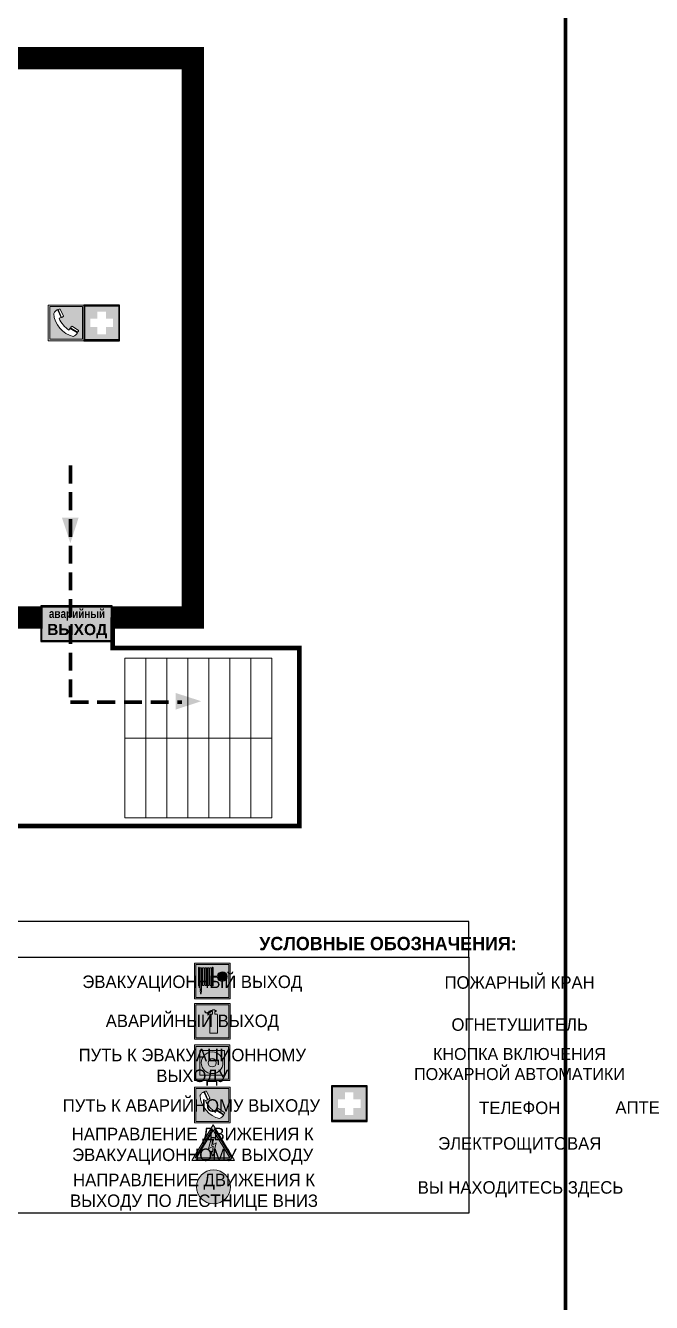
# Model space of a CAD drawing. Header units: millimetres. Extents: x 13114 to 67229, y 22859 to 38520.
# Drawn here: x 26182.9 to 26323.3, y 25073.2 to 25359.7 of the extents above; entities that cross this region are included whole.
import ezdxf

# ---------------------------------------------------------------- set-up
doc = ezdxf.new("R2010")
doc.units = ezdxf.units.MM
doc.linetypes.add('{ Wide Dash }', pattern=[12, 4, -2, 4, -2])
doc.layers.add('План_Штампы', color=7, linetype='Continuous')
doc.styles.add('обычный', font='arial.ttf')

# ---------------------------------------------------------------- blocks, each defined once
blk = doc.blocks.new('A$C3E6D3DDE')
at = {"lineweight": 5}
h = blk.add_hatch(color=40, dxfattribs=at)
h.paths.add_polyline_path([(24.1, 1.45), (16.46, -11.35), (31.74, -11.35)])
h.paths.add_polyline_path([(24.09, -0.46), (30.03, -10.41), (18.14, -10.41)], flags=16)
h.paths.add_polyline_path([(24.54, -3.08), (23.41, -6.02), (25.13, -5.01), (24.33, -8.5), (24.82, -8.27), (23.79, -9.86), (23.4, -8.04), (23.8, -8.43), (24.04, -6.29), (22.39, -7.25), (23.44, -3.08)], flags=0)
h = blk.add_hatch(color=256, dxfattribs=at)
h.paths.add_polyline_path([(24.37, 0.03, 0.567511), (23.82, 0.03), (17.59, -10.4, 0.582454), (17.86, -10.88), (30.32, -10.88, 0.582149), (30.6, -10.4)])
h.paths.add_polyline_path([(24.09, -0.46), (18.14, -10.41), (30.03, -10.41)], flags=16)
h.paths.add_polyline_path([(24.54, -3.08), (23.41, -6.02), (25.13, -5.01), (24.33, -8.5), (24.82, -8.27), (23.79, -9.86), (23.4, -8.04), (23.8, -8.43), (24.04, -6.29), (22.39, -7.25), (23.44, -3.08)], flags=0)
h = blk.add_hatch(color=40, dxfattribs=at)
h.paths.add_polyline_path([(24.09, -0.46), (18.14, -10.41), (30.03, -10.41)])
h.paths.add_polyline_path([(24.82, -8.27), (23.79, -9.86), (23.4, -8.04), (23.8, -8.43), (24.04, -6.29), (22.39, -7.25), (23.44, -3.08), (24.54, -3.08), (23.41, -6.02), (25.13, -5.01), (24.33, -8.5)], flags=16)
at = {"color": 40, "lineweight": 5}
for p, q in [((16.46, -11.35), (24.1, 1.45)), ((24.1, 1.45), (31.74, -11.35))]:
    blk.add_line(p, q, dxfattribs=at)
at = {"lineweight": 5}
for p, q in [((17.59, -10.4), (23.82, 0.03)), ((24.37, 0.03), (30.6, -10.4)), ((18.14, -10.41), (24.09, -0.46)), ((23.44, -3.08), (22.39, -7.25)), ((23.41, -6.02), (24.54, -3.08)), ((24.54, -3.08), (23.44, -3.08)), ((24.09, -0.46), (30.03, -10.41)), ((22.39, -7.25), (24.04, -6.29)), ((23.8, -8.43), (23.4, -8.04)), ((23.4, -8.04), (23.79, -9.86)), ((25.13, -5.01), (23.41, -6.02)), ((23.79, -9.86), (24.82, -8.27)), ((24.04, -6.29), (23.8, -8.43)), ((24.33, -8.5), (25.13, -5.01)), ((24.82, -8.27), (24.33, -8.5)), ((17.86, -10.88), (30.32, -10.88)), ((18.14, -10.41), (30.03, -10.41))]:
    blk.add_line(p, q, dxfattribs=at)
at = {"color": 50, "lineweight": 5}
blk.add_line((31.74, -11.35), (16.46, -11.35), dxfattribs=at)
blk = doc.blocks.new('A$C54414219')
at = {"true_color": 0xffffff}
h = blk.add_hatch(color=7, dxfattribs=at)
h.paths.add_polyline_path([(2.39, -9.45), (2.39, -18.3), (11.23, -18.3), (11.23, -9.45)], flags=0)
h.paths.add_polyline_path([(10.71, -13.87, -1), (2.92, -13.87, -1)], flags=0)
h.paths.add_polyline_path([(8.3, -13.87, -1), (5.33, -13.87, -1)], flags=0)
h.paths.add_polyline_path([(0.41, -7.47), (0.41, -20.27), (13.21, -20.27), (13.21, -7.47)])
h.paths.add_polyline_path([(0.92, -19.77), (12.71, -19.77), (12.71, -7.98), (0.92, -7.98)], flags=16)
h.paths.add_polyline_path([(11.23, -9.45), (11.23, -18.3), (2.39, -18.3), (2.39, -9.45)], flags=0)
at = {"lineweight": 5}
h = blk.add_hatch(color=242, dxfattribs=at)
h.paths.add_polyline_path([(12.71, -7.98), (0.92, -7.98), (0.92, -19.77), (12.71, -19.77)])
h.paths.add_polyline_path([(11.23, -18.3), (2.39, -18.3), (2.39, -9.45), (11.23, -9.45)], flags=16)
h.paths.add_polyline_path([(10.71, -13.87, -1), (2.92, -13.87, -1)], flags=0)
h.paths.add_polyline_path([(8.3, -13.87, -1), (5.33, -13.87, -1)], flags=0)
at = {"true_color": 0xffffff}
h = blk.add_hatch(color=7, dxfattribs=at)
h.paths.add_polyline_path([(2.39, -9.45), (2.39, -18.3), (11.23, -18.3), (11.23, -9.45)])
h.paths.add_polyline_path([(10.71, -13.87, -1), (2.92, -13.87, -1)], flags=16)
h.paths.add_polyline_path([(8.3, -13.87, -1), (5.33, -13.87, -1)], flags=0)
at = {"lineweight": 5}
h = blk.add_hatch(color=242, dxfattribs=at)
h.paths.add_polyline_path([(2.92, -13.87, 1), (10.71, -13.87, 1)])
h.paths.add_polyline_path([(8.3, -13.87, -1), (5.33, -13.87, -1)], flags=16)
at = {"color": 242, "lineweight": 5}
for p, q in [((0.41, -20.27), (0.41, -7.47)), ((0.41, -7.47), (13.21, -7.47)), ((0.41, -7.47), (13.21, -7.47)), ((13.21, -20.27), (13.21, -7.47)), ((0.41, -20.27), (13.21, -20.27))]:
    blk.add_line(p, q, dxfattribs=at)
for points in [[(0.92, -7.98), (12.71, -7.98), (12.71, -19.77), (0.92, -19.77)], [(2.39, -9.45), (11.23, -9.45), (11.23, -18.3), (2.39, -18.3)]]:
    blk.add_lwpolyline(points, close=True, dxfattribs=at)
for radius in [3.89, 1.49]:
    blk.add_circle((6.81, -13.87), radius, dxfattribs=at)
blk = doc.blocks.new('A$C456E1F9C')
at = {"lineweight": 5}
h = blk.add_hatch(color=242, dxfattribs=at)
h.paths.add_polyline_path([(0.51, -1.47), (0.51, -13.26), (12.29, -13.26), (12.29, -1.47)])
h.paths.add_polyline_path([(5.42, -4.95, -0.254479), (4.78, -5.4), (3.52, -2.53, -0.209735), (4.23, -2.4)], flags=16)
h.paths.add_polyline_path([(8.53, -8.6), (10.87, -10.17), (10.54, -10.76), (8.03, -9.13, -0.192251)], flags=16)
h.paths.add_polyline_path([(4.61, -5.49, 0.005518), (3.87, -5.72, 0.128647), (7.49, -10.01, 0.00809), (7.83, -9.33), (10.47, -10.97, -0.16736), (8.99, -12.25, -0.327862), (1.95, -3.95, -0.166952), (3.36, -2.62)], flags=16)
at = {"color": 242, "lineweight": 5}
for p, q in [((0, -13.77), (0, -0.97)), ((12.8, -0.97), (0, -0.97)), ((4.61, -5.49), (3.36, -2.62)), ((3.52, -2.53), (4.78, -5.4)), ((4.23, -2.4), (5.42, -4.95)), ((12.8, -13.77), (12.8, -0.97)), ((8.03, -9.13), (10.54, -10.76)), ((10.81, -10.12), (8.53, -8.6)), ((7.83, -9.33), (10.47, -10.97)), ((10.54, -10.76), (10.8, -10.3)), ((10.8, -10.3), (10.81, -10.12)), ((0, -13.77), (12.8, -13.77))]:
    blk.add_line(p, q, dxfattribs=at)
blk.add_lwpolyline([(0.51, -1.47), (12.29, -1.47), (12.29, -13.26), (0.51, -13.26)], close=True, dxfattribs=at)
for centre, radius, start, end in [((4.59, -5.34), 2.99, 114.2845, 152.1974), ((11.12, -3.31), 9.19, 183.9915, 256.6009), ((4.02, -3.27), 0.891, 76.3284, 123.7092), ((14.98, -39.1), 35.17, 107.1487, 108.4135), ((13.86, -0.94), 11.08, 205.5536, 234.8762), ((4.68, -4.59), 0.824, 276.9621, 334.0723), ((8.94, -9.5), 0.989, 114.4092, 157.9388), ((-13.31, 0.8), 23.44, 332.5487, 334.4027), ((7.87, -9.46), 3, 291.9291, 329.9329)]:
    blk.add_arc(centre, radius, start, end, dxfattribs=at)
blk = doc.blocks.new('A$C18900ED3')
h = blk.add_hatch(color=126)
h.paths.add_polyline_path([(-0.18, -0.18), (-7.02, -0.18), (-7.02, -7.02), (-0.18, -7.02)])
h.paths.add_polyline_path([(-5.89, -4.46), (-5.89, -2.77), (-4.46, -2.77), (-4.46, -1.31), (-2.77, -1.31), (-2.77, -2.77), (-1.33, -2.77), (-1.33, -4.46), (-2.77, -4.46), (-2.77, -5.89), (-4.46, -5.89), (-4.46, -4.46)], flags=16)
at = {"color": 126}
for p, q in [((-7.2, 0), (-7.2, -7.2)), ((0, 0), (-7.2, 0)), ((0, -7.2), (0, 0)), ((-7.02, -7.02), (-7.02, -0.18)), ((-7.02, -0.18), (-0.18, -0.18)), ((-0.18, -0.18), (-0.18, -7.02)), ((-7.2, -7.2), (0, -7.2)), ((-0.18, -7.02), (-7.02, -7.02))]:
    blk.add_line(p, q, dxfattribs=at)
blk = doc.blocks.new('A$C37112FD5')
at = {"true_color": 0xf5f5ff}
h = blk.add_hatch(color=7, dxfattribs=at)
h.dxf.hatch_style = 1
h.paths.add_polyline_path([(12.8, -7.4), (0, -7.4), (0, -20.2), (12.8, -20.2)])
h.paths.add_polyline_path([(12.29, -7.91), (12.29, -19.69), (0.51, -19.69), (0.51, -7.91)], flags=16)
h.paths.add_polyline_path([(4.98, -9.04, -0.42597), (5.17, -9.22), (5.17, -12.25), (5.17, -15.29, -0.432244), (4.98, -15.47), (4.83, -15.47, -0.42597), (4.64, -15.29), (4.64, -12.25), (4.64, -9.22, -0.432244), (4.83, -9.04)], flags=0)
h.paths.add_polyline_path([(4.28, -9.22), (4.28, -12.25), (4.28, -15.29, -0.432244), (4.09, -15.47), (3.94, -15.47, -0.42597), (3.75, -15.29), (3.75, -12.25), (3.75, -9.22, -0.432244), (3.94, -9.04), (4.09, -9.04, -0.42597)], flags=0)
h.paths.add_polyline_path([(5.72, -9.04), (5.87, -9.04, -0.42597), (6.06, -9.22), (6.06, -12.25), (6.06, -15.29, -0.432244), (5.87, -15.47), (5.72, -15.47, -0.42597), (5.53, -15.29), (5.53, -12.25), (5.53, -9.22, -0.432244)], flags=0)
h.paths.add_polyline_path([(6.42, -8.9), (6.5, -8.9, -0.42597), (6.69, -9.08), (6.69, -12.03), (8.21, -12.03, -15.824349), (8.21, -12.47), (6.69, -12.47), (6.69, -15.42, -0.432244), (6.5, -15.6), (6.42, -15.6)], flags=0)
h.paths.add_polyline_path([(3.39, -9.22), (3.39, -12.25), (3.39, -15.29, -0.432244), (3.2, -15.47), (3.05, -15.47, -0.42597), (2.85, -15.29), (2.85, -12.25), (2.85, -9.22, -0.432244), (3.05, -9.04), (3.2, -9.04, -0.42597)], flags=0)
h.paths.add_polyline_path([(2.5, -9.22), (2.5, -16.71), (1.96, -16.71), (1.96, -9.22, -0.432244), (2.15, -9.04), (2.31, -9.04, -0.42597)], flags=0)
h.paths.add_polyline_path([(1.61, -8.9), (1.61, -15.6), (1.57, -15.6, -0.42597), (1.37, -15.42), (1.37, -12.03), (1.37, -9.09, -0.432244), (1.57, -8.9)], flags=0)
h.paths.add_polyline_path([(9.76, -10.81), (9.76, -12.03), (8.49, -12.03, -0.336371)], flags=0)
h.paths.add_polyline_path([(8.49, -12.47), (9.76, -12.47), (9.76, -13.7, -0.336371)], flags=0)
h.paths.add_polyline_path([(10.11, -10.81, -0.336371), (11.38, -12.03), (10.11, -12.03)], flags=0)
h.paths.add_polyline_path([(10.11, -12.47), (11.38, -12.47, -0.336371), (10.11, -13.7)], flags=0)
h.paths.add_polyline_path([(2.5, -16.84), (2.5, -17.05), (1.97, -17.05), (1.97, -16.84)], flags=0)
h.paths.add_polyline_path([(2.5, -17.24, -0.033778), (2.24, -18.6, -0.033778), (1.97, -17.24)], flags=0)
h = blk.add_hatch(color=242)
h.dxf.hatch_style = 1
h.paths.add_polyline_path([(12.29, -7.91), (0.51, -7.91), (0.51, -19.69), (12.29, -19.69)])
h.paths.add_polyline_path([(6.42, -15.6), (6.42, -8.9), (6.5, -8.9, -0.42597), (6.69, -9.08), (6.69, -12.03), (8.21, -12.03, -15.824349), (8.21, -12.47), (6.69, -12.47), (6.69, -15.42, -0.432244), (6.5, -15.6)], flags=16)
h.paths.add_polyline_path([(5.87, -15.47), (5.72, -15.47, -0.42597), (5.53, -15.29), (5.53, -12.25), (5.53, -9.22, -0.432244), (5.72, -9.04), (5.87, -9.04, -0.42597), (6.06, -9.22), (6.06, -12.25), (6.06, -15.29, -0.432244)], flags=16)
h.paths.add_polyline_path([(4.98, -15.47), (4.83, -15.47, -0.42597), (4.64, -15.29), (4.64, -12.25), (4.64, -9.22, -0.432244), (4.83, -9.04), (4.98, -9.04, -0.42597), (5.17, -9.22), (5.17, -12.25), (5.17, -15.29, -0.432244)], flags=16)
h.paths.add_polyline_path([(4.09, -15.47), (3.94, -15.47, -0.42597), (3.75, -15.29), (3.75, -12.25), (3.75, -9.22, -0.432244), (3.94, -9.04), (4.09, -9.04, -0.42597), (4.28, -9.22), (4.28, -12.25), (4.28, -15.29, -0.432244)], flags=16)
h.paths.add_polyline_path([(3.2, -15.47), (3.05, -15.47, -0.42597), (2.85, -15.29), (2.85, -12.25), (2.85, -9.22, -0.432244), (3.05, -9.04), (3.2, -9.04, -0.42597), (3.39, -9.22), (3.39, -12.25), (3.39, -15.29, -0.432244)], flags=16)
h.paths.add_polyline_path([(2.5, -17.05), (1.97, -17.05), (1.97, -16.84), (2.5, -16.84)], flags=16)
h.paths.add_polyline_path([(2.5, -17.24, -0.033778), (2.24, -18.6, -0.033778), (1.97, -17.24)], flags=16)
h.paths.add_polyline_path([(2.5, -16.71), (1.96, -16.71), (1.96, -9.22, -0.432244), (2.15, -9.04), (2.31, -9.04, -0.42597), (2.5, -9.22)], flags=16)
h.paths.add_polyline_path([(1.61, -15.6), (1.57, -15.6, -0.42597), (1.37, -15.42), (1.37, -12.03), (1.37, -9.09, -0.432244), (1.57, -8.9), (1.61, -8.9)], flags=16)
h.paths.add_polyline_path([(8.49, -12.47), (9.76, -12.47), (9.76, -13.7, -0.336371)], flags=0)
h.paths.add_polyline_path([(10.11, -13.7), (10.11, -12.47), (11.38, -12.47, -0.336371)], flags=0)
h.paths.add_polyline_path([(8.49, -12.03, -0.336371), (9.76, -10.81), (9.76, -12.03)], flags=0)
h.paths.add_polyline_path([(10.11, -12.03), (10.11, -10.81, -0.336371), (11.38, -12.03)], flags=0)
h = blk.add_hatch(color=7, dxfattribs=at)
h.dxf.hatch_style = 1
h.paths.add_polyline_path([(1.61, -8.9), (1.57, -8.9, 0.432244), (1.37, -9.09), (1.37, -12.03), (1.37, -15.42, 0.42597), (1.57, -15.6), (1.61, -15.6)])
h.paths.add_polyline_path([(2.5, -9.22, 0.42597), (2.31, -9.04), (2.15, -9.04, 0.432244), (1.96, -9.22), (1.96, -16.71), (2.5, -16.71)])
h.paths.add_polyline_path([(2.5, -16.84), (1.97, -16.84), (1.97, -17.05), (2.5, -17.05)])
h.paths.add_polyline_path([(2.5, -17.24), (1.97, -17.24, 0.033778), (2.24, -18.6, 0.033778)])
h.paths.add_polyline_path([(3.39, -12.25), (3.39, -9.22, 0.42597), (3.2, -9.04), (3.05, -9.04, 0.432244), (2.85, -9.22), (2.85, -12.25), (2.85, -15.29, 0.42597), (3.05, -15.47), (3.2, -15.47, 0.432244), (3.39, -15.29)])
h.paths.add_polyline_path([(4.28, -12.25), (4.28, -9.22, 0.42597), (4.09, -9.04), (3.94, -9.04, 0.432244), (3.75, -9.22), (3.75, -12.25), (3.75, -15.29, 0.42597), (3.94, -15.47), (4.09, -15.47, 0.432244), (4.28, -15.29)])
h.paths.add_polyline_path([(5.17, -12.25), (5.17, -9.22, 0.42597), (4.98, -9.04), (4.83, -9.04, 0.432244), (4.64, -9.22), (4.64, -12.25), (4.64, -15.29, 0.42597), (4.83, -15.47), (4.98, -15.47, 0.432244), (5.17, -15.29)])
h.paths.add_polyline_path([(6.06, -12.25), (6.06, -9.22, 0.42597), (5.87, -9.04), (5.72, -9.04, 0.432244), (5.53, -9.22), (5.53, -12.25), (5.53, -15.29, 0.42597), (5.72, -15.47), (5.87, -15.47, 0.432244), (6.06, -15.29)])
h.paths.add_polyline_path([(6.69, -12.47), (8.21, -12.47, 15.824349), (8.21, -12.03), (6.69, -12.03), (6.69, -9.08, 0.42597), (6.5, -8.9), (6.42, -8.9), (6.42, -15.6), (6.5, -15.6, 0.432244), (6.69, -15.42)])
h.paths.add_polyline_path([(8.49, -12.47), (9.76, -12.47), (9.76, -13.7, -0.336371)], flags=16)
h.paths.add_polyline_path([(8.49, -12.03, -0.336371), (9.76, -10.81), (9.76, -12.03)], flags=16)
h.paths.add_polyline_path([(10.11, -12.47), (11.38, -12.47, -0.336371), (10.11, -13.7)], flags=16)
h.paths.add_polyline_path([(10.11, -12.03), (10.11, -10.81, -0.336371), (11.38, -12.03)], flags=16)
h = blk.add_hatch(color=242)
h.dxf.hatch_style = 1
h.paths.add_polyline_path([(9.76, -10.81, 0.336371), (8.49, -12.03), (9.76, -12.03)])
h.paths.add_polyline_path([(10.11, -10.81), (10.11, -12.03), (11.38, -12.03, 0.336371)])
h.paths.add_polyline_path([(11.38, -12.47), (10.11, -12.47), (10.11, -13.7, 0.336371)])
h.paths.add_polyline_path([(9.76, -12.47), (8.49, -12.47, 0.336371), (9.76, -13.7)])
at = {"color": 242, "lineweight": 5}
for p, q in [((0, -20.2), (0, -7.4)), ((0, -7.4), (12.8, -7.4)), ((1.37, -12.03), (1.37, -9.08)), ((1.57, -8.9), (1.61, -8.9)), ((1.61, -8.9), (1.61, -15.6)), ((2.15, -9.04), (2.31, -9.04)), ((3.05, -9.04), (3.2, -9.04)), ((3.94, -9.04), (4.09, -9.04)), ((4.83, -9.04), (4.98, -9.04)), ((5.72, -9.04), (5.87, -9.04)), ((6.42, -8.9), (6.42, -15.6)), ((6.5, -8.9), (6.42, -8.9)), ((6.69, -12.03), (6.69, -9.08)), ((12.8, -20.2), (12.8, -7.4)), ((1.37, -12.03), (1.37, -15.42)), ((1.96, -16.71), (1.96, -9.22)), ((2.5, -16.71), (2.5, -9.22)), ((2.85, -12.25), (2.85, -9.22)), ((2.85, -12.25), (2.85, -15.29)), ((3.39, -12.25), (3.39, -9.22)), ((3.39, -12.25), (3.39, -15.29)), ((3.75, -12.25), (3.75, -9.22)), ((3.75, -12.25), (3.75, -15.29)), ((4.28, -12.25), (4.28, -9.22)), ((4.28, -12.25), (4.28, -15.29)), ((4.64, -12.25), (4.64, -9.22)), ((4.64, -12.25), (4.64, -15.29)), ((5.17, -12.25), (5.17, -9.22)), ((5.17, -12.25), (5.17, -15.29)), ((5.53, -12.25), (5.53, -9.22)), ((5.53, -12.25), (5.53, -15.29)), ((6.06, -12.25), (6.06, -9.22)), ((6.06, -12.25), (6.06, -15.29)), ((8.21, -12.03), (6.69, -12.03)), ((8.21, -12.47), (6.69, -12.47)), ((6.69, -12.47), (6.69, -15.42)), ((9.76, -12.03), (8.49, -12.03)), ((9.76, -12.47), (8.49, -12.47)), ((9.76, -10.81), (9.76, -12.03)), ((9.76, -12.47), (9.76, -13.7)), ((10.11, -10.81), (10.11, -12.03)), ((11.38, -12.03), (10.11, -12.03)), ((11.38, -12.47), (10.11, -12.47)), ((10.11, -12.47), (10.11, -13.7)), ((1.57, -15.6), (1.61, -15.6)), ((1.96, -16.71), (2.5, -16.71)), ((1.97, -16.84), (2.5, -16.84)), ((1.97, -17.05), (1.97, -16.84)), ((2.5, -17.05), (1.97, -17.05)), ((1.97, -17.24), (2.5, -17.24)), ((2.5, -16.84), (2.5, -17.05)), ((3.05, -15.47), (3.2, -15.47)), ((3.94, -15.47), (4.09, -15.47)), ((4.83, -15.47), (4.98, -15.47)), ((5.72, -15.47), (5.87, -15.47)), ((6.42, -15.6), (6.5, -15.6)), ((0, -20.2), (12.8, -20.2))]:
    blk.add_line(p, q, dxfattribs=at)
blk.add_lwpolyline([(0.51, -7.91), (12.29, -7.91), (12.29, -19.69), (0.51, -19.69)], close=True, dxfattribs=at)
for centre, radius, start, end in [((1.56, -9.09), 0.182, 87.1027, 180.6071), ((2.15, -9.22), 0.182, 87.1027, 180.6071), ((2.32, -9.22), 0.182, 359.3929, 92.8973), ((3.04, -9.22), 0.182, 87.1027, 180.6071), ((3.21, -9.22), 0.182, 359.3929, 92.8973), ((3.93, -9.22), 0.182, 87.1027, 180.6071), ((4.1, -9.22), 0.182, 359.3929, 92.8973), ((4.82, -9.22), 0.182, 87.1027, 180.6071), ((4.99, -9.22), 0.182, 359.3929, 92.8973), ((5.71, -9.22), 0.182, 87.1027, 180.6071), ((5.88, -9.22), 0.182, 359.3929, 92.8973), ((6.51, -9.09), 0.182, 359.3929, 92.8973), ((9.93, -12.25), 1.74, 187.2319, 172.7681), ((9.93, -12.25), 1.46, 96.9927, 171.3585), ((9.93, -12.25), 1.46, 188.6415, 263.0073), ((9.93, -12.25), 1.46, 8.6415, 83.0073), ((9.93, -12.25), 1.46, 276.9927, 351.3585), ((1.56, -15.42), 0.182, 179.3929, 272.8973), ((12.17, -15.98), 10.27, 187.041, 194.7793), ((-7.7, -15.98), 10.27, 345.2207, 352.959), ((3.04, -15.29), 0.182, 179.3929, 272.8973), ((3.21, -15.29), 0.182, 267.1027, 0.6071), ((3.93, -15.29), 0.182, 179.3929, 272.8973), ((4.1, -15.29), 0.182, 267.1027, 0.6071), ((4.82, -15.29), 0.182, 179.3929, 272.8973), ((4.99, -15.29), 0.182, 267.1027, 0.6071), ((5.71, -15.29), 0.182, 179.3929, 272.8973), ((5.88, -15.29), 0.182, 267.1027, 0.6071), ((6.51, -15.42), 0.182, 267.1027, 0.6071)]:
    blk.add_arc(centre, radius, start, end, dxfattribs=at)
blk = doc.blocks.new('A$C3AD82952')
at = {"true_color": 0xf5f5ff}
h = blk.add_hatch(color=7, dxfattribs=at)
h.dxf.hatch_style = 1
h.paths.add_polyline_path([(8.21, 8.73, 0.414214), (7.89, 9.05), (7.22, 9.05), (7.22, 9.92), (7.59, 9.92, 1), (7.57, 10.36), (7.22, 10.36), (7.22, 10.6), (6.43, 10.6), (6.43, 10.36), (6.01, 10.36), (4.74, 9.59), (4.74, 8.69), (4.98, 8.73), (4.98, 9.26), (6.12, 9.91), (6.43, 9.91), (6.43, 9.05), (5.76, 9.05, 0.414214), (5.44, 8.73), (5.44, 2.2), (8.21, 2.2)], flags=0)
h.paths.add_polyline_path([(12.8, 12.8), (0, 12.8), (0, 0), (12.8, 0)])
h.paths.add_polyline_path([(0.51, 12.29), (12.29, 12.29), (12.29, 0.51), (0.51, 0.51)], flags=16)
h.paths.add_polyline_path([(4.74, 9.59), (6.01, 10.36), (6.43, 10.36), (6.43, 10.6), (7.22, 10.6), (7.22, 10.36), (7.59, 10.36, -0.94586), (7.59, 9.92), (7.22, 9.92), (7.22, 9.05), (7.89, 9.05, -0.414214), (8.21, 8.73), (8.21, 2.2), (5.44, 2.2), (5.44, 8.73, -0.414214), (5.76, 9.05), (6.43, 9.05), (6.43, 9.91), (6.12, 9.91), (4.98, 9.26), (4.98, 8.73), (4.74, 8.69)], flags=0)
h = blk.add_hatch(color=242)
h.dxf.hatch_style = 1
h.paths.add_polyline_path([(12.29, 12.29), (0.51, 12.29), (0.51, 0.51), (12.29, 0.51)])
h.paths.add_polyline_path([(4.74, 8.69), (4.74, 9.59), (6.01, 10.36), (6.43, 10.36), (6.43, 10.6), (7.22, 10.6), (7.22, 10.36), (7.59, 10.36, -0.94586), (7.59, 9.92), (7.22, 9.92), (7.22, 9.05), (7.89, 9.05, -0.414214), (8.21, 8.73), (8.21, 2.2), (5.44, 2.2), (5.44, 8.73, -0.414214), (5.76, 9.05), (6.43, 9.05), (6.43, 9.91), (6.12, 9.91), (4.98, 9.26), (4.98, 8.73)], flags=16)
h = blk.add_hatch(color=7, dxfattribs=at)
h.dxf.hatch_style = 1
h.paths.add_polyline_path([(8.21, 8.73, 0.414214), (7.89, 9.05), (7.22, 9.05), (7.22, 9.92), (7.59, 9.92, 1), (7.57, 10.36), (7.22, 10.36), (7.22, 10.6), (6.43, 10.6), (6.43, 10.36), (6.01, 10.36), (4.74, 9.59), (4.74, 8.69), (4.98, 8.73), (4.98, 9.26), (6.12, 9.91), (6.43, 9.91), (6.43, 9.05), (5.76, 9.05, 0.414214), (5.44, 8.73), (5.44, 2.2), (8.21, 2.2)])
at = {"color": 242, "lineweight": 5}
for p, q in [((0, 0), (0, 12.8)), ((0, 12.8), (12.8, 12.8)), ((6.01, 10.36), (4.74, 9.59)), ((4.74, 9.59), (4.74, 8.69)), ((4.98, 9.26), (6.12, 9.91)), ((4.98, 8.73), (4.98, 9.26)), ((6.01, 10.36), (6.43, 10.36)), ((6.12, 9.91), (6.43, 9.91)), ((7.22, 10.6), (6.43, 10.6)), ((6.43, 10.6), (6.43, 10.36)), ((6.43, 9.91), (6.43, 9.05)), ((7.22, 10.36), (7.22, 10.6)), ((7.59, 10.36), (7.22, 10.36)), ((7.22, 9.05), (7.22, 9.92)), ((7.59, 9.92), (7.22, 9.92)), ((12.8, 0), (12.8, 12.8)), ((4.74, 8.69), (4.98, 8.73)), ((5.44, 2.2), (5.44, 8.73)), ((5.76, 9.05), (6.43, 9.05)), ((7.89, 9.05), (7.22, 9.05)), ((8.21, 2.2), (8.21, 8.73)), ((0, 0), (12.8, 0)), ((5.44, 2.2), (8.21, 2.2))]:
    blk.add_line(p, q, dxfattribs=at)
blk.add_lwpolyline([(0.51, 12.29), (12.29, 12.29), (12.29, 0.51), (0.51, 0.51)], close=True, dxfattribs=at)
for centre, radius, start, end in [((7.58, 10.14), 0.223, 273.1875, 86.8125), ((5.76, 8.73), 0.32, 90, 180), ((7.89, 8.73), 0.32, 0, 90)]:
    blk.add_arc(centre, radius, start, end, dxfattribs=at)
blk = doc.blocks.new('A$C7B8C2D5B')
at = {"lineweight": 0}
h = blk.add_hatch(color=5, dxfattribs=at)
h.dxf.hatch_style = 1
h.paths.add_polyline_path([(1.4, -3.02, 1), (-2.11, -3.02, 1)])
at = {"color": 5, "lineweight": 0}
blk.add_circle((-0.36, -3.02), 1.75, dxfattribs=at)
blk = doc.blocks.new('A$C41C009D9')
at = {"true_color": 0xffffff}
blk.add_hatch(color=7, dxfattribs=at).paths.add_polyline_path([(0, 8), (-16, 8), (-16, 0), (0, 0)])
h = blk.add_hatch(color=126)
h.dxf.hatch_style = 1
h.paths.add_polyline_path([(-15.8, 7.8), (-15.8, 0.2), (-0.2, 0.2), (-0.2, 7.8)])
at = {"color": 126}
for points in [[(-16, 0), (0, 0), (0, 8), (-16, 8)], [(-16, 0), (0, 0), (0, 8), (-16, 8)], [(-15.8, 7.8), (-0.2, 7.8), (-0.2, 0.2), (-15.8, 0.2)]]:
    blk.add_lwpolyline(points, close=True, dxfattribs=at)
at = {"color": 7, "true_color": 0xffffff, "insert": (-15.8, 7.3), "char_height": 2.5, "width": 15.5999, "attachment_point": 1, "style": 'обычный'}
blk.add_mtext('\\pi1.6133;{\\fArial|b1|i0|c204|p34;\\H0.8x;\\W0.8;аварийный\\H1.25x;\\W1;\\P\\pi1.2327;ВЫХОД}', dxfattribs=at)

msp = doc.modelspace()

# ---------------------------------------------------------------- linework, layer by layer
at = {"color": 6, "lineweight": 100}
for points in [[(25703.99, 25065.78), (26303.99, 25065.78), (26303.99, 25460.78), (25703.99, 25460.78)], [(26303.99, 25065.78), (26903.99, 25065.78), (26903.99, 25460.78), (26303.99, 25460.78)]]:
    msp.add_lwpolyline(points, close=True, dxfattribs=at)
at = {"lineweight": 100, "const_width": 5}
for points in [[(25789.34, 25226.92), (25774.13, 25226.92), (25774.13, 25352.44), (26220.4, 25352.44), (26220.4, 25226.92), (26202.41, 25226.92)], [(26186.72, 25226.92), (26140.3, 25226.92)]]:
    msp.add_lwpolyline(points, dxfattribs=at)
at = {"color": 126, "linetype": '{ Wide Dash }', "lineweight": 100, "true_color": 0x008754}
msp.add_lwpolyline([(26192.96, 25261), (26192.96, 25207.88), (26217.91, 25207.88)], dxfattribs=at)
at = {"lineweight": 0, "const_width": 1}
msp.add_lwpolyline([(26179.44, 25226.92), (26179.44, 25180.1), (26244.31, 25180.1), (26244.31, 25220.05), (26202.41, 25220.05), (26202.41, 25226.92)], dxfattribs=at)
at = {"lineweight": 0}
for points in [[(26205.11, 25217.78), (26209.83, 25217.78), (26209.83, 25199.85), (26205.11, 25199.85)], [(26209.83, 25217.78), (26214.55, 25217.78), (26214.55, 25199.85), (26209.83, 25199.85)], [(26214.55, 25217.78), (26219.27, 25217.78), (26219.27, 25199.85), (26214.55, 25199.85)], [(26219.27, 25217.78), (26223.99, 25217.78), (26223.99, 25199.85), (26219.27, 25199.85)], [(26223.99, 25217.78), (26228.71, 25217.78), (26228.71, 25199.85), (26223.99, 25199.85)], [(26228.71, 25217.78), (26233.43, 25217.78), (26233.43, 25199.85), (26228.71, 25199.85)], [(26233.43, 25217.78), (26238.16, 25217.78), (26238.16, 25199.85), (26233.43, 25199.85)], [(26205.11, 25199.85), (26209.83, 25199.85), (26209.83, 25181.92), (26205.11, 25181.92)], [(26209.83, 25199.85), (26214.55, 25199.85), (26214.55, 25181.92), (26209.83, 25181.92)], [(26214.55, 25199.85), (26219.27, 25199.85), (26219.27, 25181.92), (26214.55, 25181.92)], [(26219.27, 25199.85), (26223.99, 25199.85), (26223.99, 25181.92), (26219.27, 25181.92)], [(26223.99, 25199.85), (26228.71, 25199.85), (26228.71, 25181.92), (26223.99, 25181.92)], [(26228.71, 25199.85), (26233.43, 25199.85), (26233.43, 25181.92), (26228.71, 25181.92)], [(26233.43, 25199.85), (26238.16, 25199.85), (26238.16, 25181.92), (26233.43, 25181.92)]]:
    msp.add_lwpolyline(points, close=True, dxfattribs=at)
for points in [[(26138.6, 25150.65), (26282.37, 25150.65), (26282.37, 25158.7), (26138.6, 25158.7)], [(26138.6, 25150.65), (26282.37, 25150.65), (26282.37, 25093.25), (26138.6, 25093.25)]]:
    msp.add_lwpolyline(points, close=True)
at = {"layer": 'План_Штампы', "color": 126, "true_color": 0x008754}
for points in [[(26191.03, 25249.31), (26194.77, 25249.3), (26192.92, 25243.57)], [(26216.54, 25206.22), (26216.55, 25209.96), (26222.28, 25208.11)]]:
    msp.add_solid(points, dxfattribs=at)

# ---------------------------------------------------------------- block references
for name, p, xscale, yscale, zscale in [('A$C456E1F9C', (26187.96, 25297.62), 0.625, 0.625, 0.625), ('A$C18900ED3', (26203.96, 25297.02), 1.111111111007631, 1.111111111007631, 1.111111111007631), ('A$C37112FD5', (26220.79, 25153.96), 0.6249984004534781, 0.6249984004534781, 0.6249984004534781), ('A$C3AD82952', (26220.79, 25132.26), 0.625, 0.625, 0.625), ('A$C54414219', (26220.48, 25135.63), 0.625, 0.625, 0.625), ('A$C456E1F9C', (26220.79, 25122.09), 0.625, 0.625, 0.625), ('A$C18900ED3', (26259.51, 25121.81), 1.111111111007631, 1.111111111007631, 1.111111111007631), ('A$C3E6D3DDE', (26209.92, 25112.16), 0.625, 0.625, 0.625), ('A$C7B8C2D5B', (26225.82, 25105.69), 2.177419353276491, 2.177419353276491, 2.177419353276491)]:
    msp.add_blockref(name, p, dxfattribs=dict(xscale=xscale, yscale=yscale, zscale=zscale))
msp.add_blockref('A$C41C009D9', (26202.28, 25221.48))

# ---------------------------------------------------------------- texts
at = {"lineweight": 0, "attachment_point": 5, "style": 'обычный'}
for s, insert, char_height, width in [('{\\fProxima Nova Rg|b1|i0|c204|p2;УСЛОВНЫЕ ОБОЗНАЧЕНИЯ:\\H1.1997x; }', (26264.19, 25153.71), 3, 175.1736), ('\\pi-8.4,l8.4,t8.4;{\\fProxima Nova Rg|b0|i0|c204|p2;ЭВАКУАЦИОННЫЙ ВЫХОД\\H1.6404x; }', (26220.27, 25144.74), 2.8, 126.6484), ('\\pi-8.4,l8.4,t8.4;{\\fProxima Nova Rg|b0|i0|c204|p2;ПОЖАРНЫЙ КРАН\\H1.6404x; }', (26293.73, 25144.97), 2.8, 126.6484), ('\\pi-8.4,l8.4,t8.4;{\\fProxima Nova Rg|b0|i0|c204|p2;АВАРИЙНЫЙ ВЫХОД\\H1.6404x; }', (26220.29, 25135.97), 2.8, 126.6484), ('\\pi-8.4,l8.4,t8.4;{\\fProxima Nova Rg|b0|i0|c204|p2;ОГНЕТУШИТЕЛЬ\\H1.1997x; }', (26293.75, 25135.53), 2.8, 126.6484), ('\\pi-8.4,l8.4,t8.4;{\\fProxima Nova Rg|b0|i0|c204|p2;ПУТЬ К ЭВАКУАЦИОННОМУ \\PВЫХОДУ }', (26220.28, 25125.98), 2.8, 126.6484), ('\\pi-8.1,l8.1,t8.1;{\\fProxima Nova Rg|b0|i0|c204|p2;КНОПКА ВКЛЮЧЕНИЯ\\PПОЖАРНОЙ АВТОМАТИКИ}', (26293.7, 25126.67), 2.7, 126.6484), ('\\pi-8.4,l8.4,t8.4;{\\fProxima Nova Rg|b0|i0|c204|p2;ПУТЬ К АВАРИЙНОМУ ВЫХОДУ \\H1.6404x; }', (26220.08, 25116.98), 2.8, 126.6484), ('\\pi-8.4,l8.4,t8.4;{\\fProxima Nova Rg|b0|i0|c204|p2;ТЕЛЕФОН\\H1.1997x; }', (26293.74, 25116.85), 2.8, 126.6484), ('\\pi-8.4,l8.4,t8.4;{\\fProxima Nova Rg|b0|i0|c204|p2;АПТЕЧКА\\H1.1667x; }', (26323.8, 25116.94), 2.8, 126.6484), ('\\pi-8.4,l8.4,t8.4;{\\fProxima Nova Rg|b0|i0|c204|p2;НАПРАВЛЕНИЕ ДВИЖЕНИЯ К \\PЭВАКУАЦИОННОМУ ВЫХОДУ}', (26220.37, 25108.25), 2.8, 126.6484), ('\\pi-8.4,l8.4,t8.4;{\\fProxima Nova Rg|b0|i0|c204|p2;ЭЛЕКТРОЩИТОВАЯ\\H1.1997x; }', (26293.75, 25108.47), 2.8, 126.6484), ('\\pi-8.4,l8.4,t8.4;{\\fProxima Nova Rg|b0|i0|c204|p2;НАПРАВЛЕНИЕ ДВИЖЕНИЯ К \\PВЫХОДУ ПО ЛЕСТНИЦЕ ВНИЗ}', (26220.67, 25097.94), 2.8, 126.6484), ('\\pi-8.4,l8.4,t8.4;{\\fProxima Nova Rg|b0|i0|c204|p2;ВЫ НАХОДИТЕСЬ ЗДЕСЬ\\H1.1997x; }', (26293.93, 25098.59), 2.8, 126.6484)]:
    msp.add_mtext(s, dxfattribs=dict(at, insert=insert, char_height=char_height, width=width))

doc.saveas('drawing.dxf')
